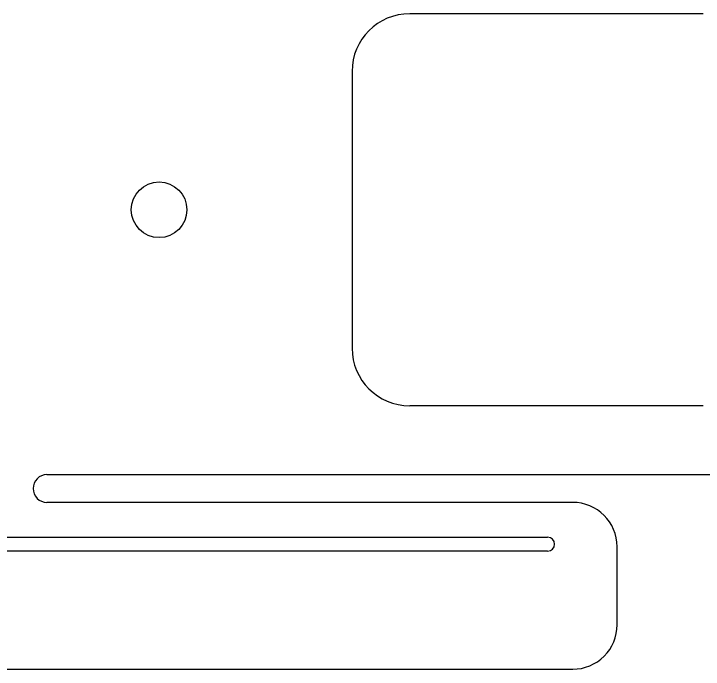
# Model space of a CAD drawing. Header units: millimetres. Extents: x -10 to 276, y -93 to 17.
# Drawn here: x 166.23 to 191.01, y -92.72 to -69.15 of the extents above; entities that cross this region are included whole.
import ezdxf

# ---------------------------------------------------------------- set-up
doc = ezdxf.new("R2010")
doc.units = ezdxf.units.MM
doc.layers.add('BLACK', color=7, linetype='CONTINUOUS')
doc.layers.add('Edge.Cuts', color=53, linetype='CONTINUOUS')

msp = doc.modelspace()

# ---------------------------------------------------------------- linework, layer by layer
at = {"layer": 'BLACK', "linetype": 'Continuous'}
for p, q in [((167.4201, -85.725), (196.359025, -85.725)), ((186.3201, -86.725), (167.4201, -86.725)), ((140.4201, -87.975), (185.4201, -87.975)), ((185.4201, -88.475), (140.4201, -88.475)), ((187.920082, -91.125), (187.920082, -88.317203)), ((139.5201, -92.725), (186.320082, -92.725))]:
    msp.add_line(p, q, dxfattribs=at)
at = {"layer": 'BLACK'}
for centre, radius, start, end in [((167.4201, -86.225), 0.5, 90, 270), ((186.3201, -88.325), 1.6, 0.2792104, 90), ((185.4201, -88.225), 0.25, 270, 90), ((186.3201, -91.125), 1.599982, 269.9993554, 0)]:
    msp.add_arc(centre, radius, start, end, dxfattribs=at)
at = {"layer": 'Edge.Cuts', "linetype": 'CONTINUOUS'}
for p, q in [((191.0125, -69.15), (180.4625, -69.15)), ((178.3875, -71.225), (178.3875, -81.175)), ((191.0125, -83.25), (180.4625, -83.25))]:
    msp.add_line(p, q, dxfattribs=at)
at = {"layer": 'Edge.Cuts'}
msp.add_circle((171.45, -76.2), 1, dxfattribs=at)
for centre, radius, start, end in [((180.462525, -71.225), 2.075025, 90.0006903, 180), ((180.462525, -81.175), 2.075, -180, -90.0006903)]:
    msp.add_arc(centre, radius, start, end, dxfattribs=at)

doc.saveas('drawing.dxf')
